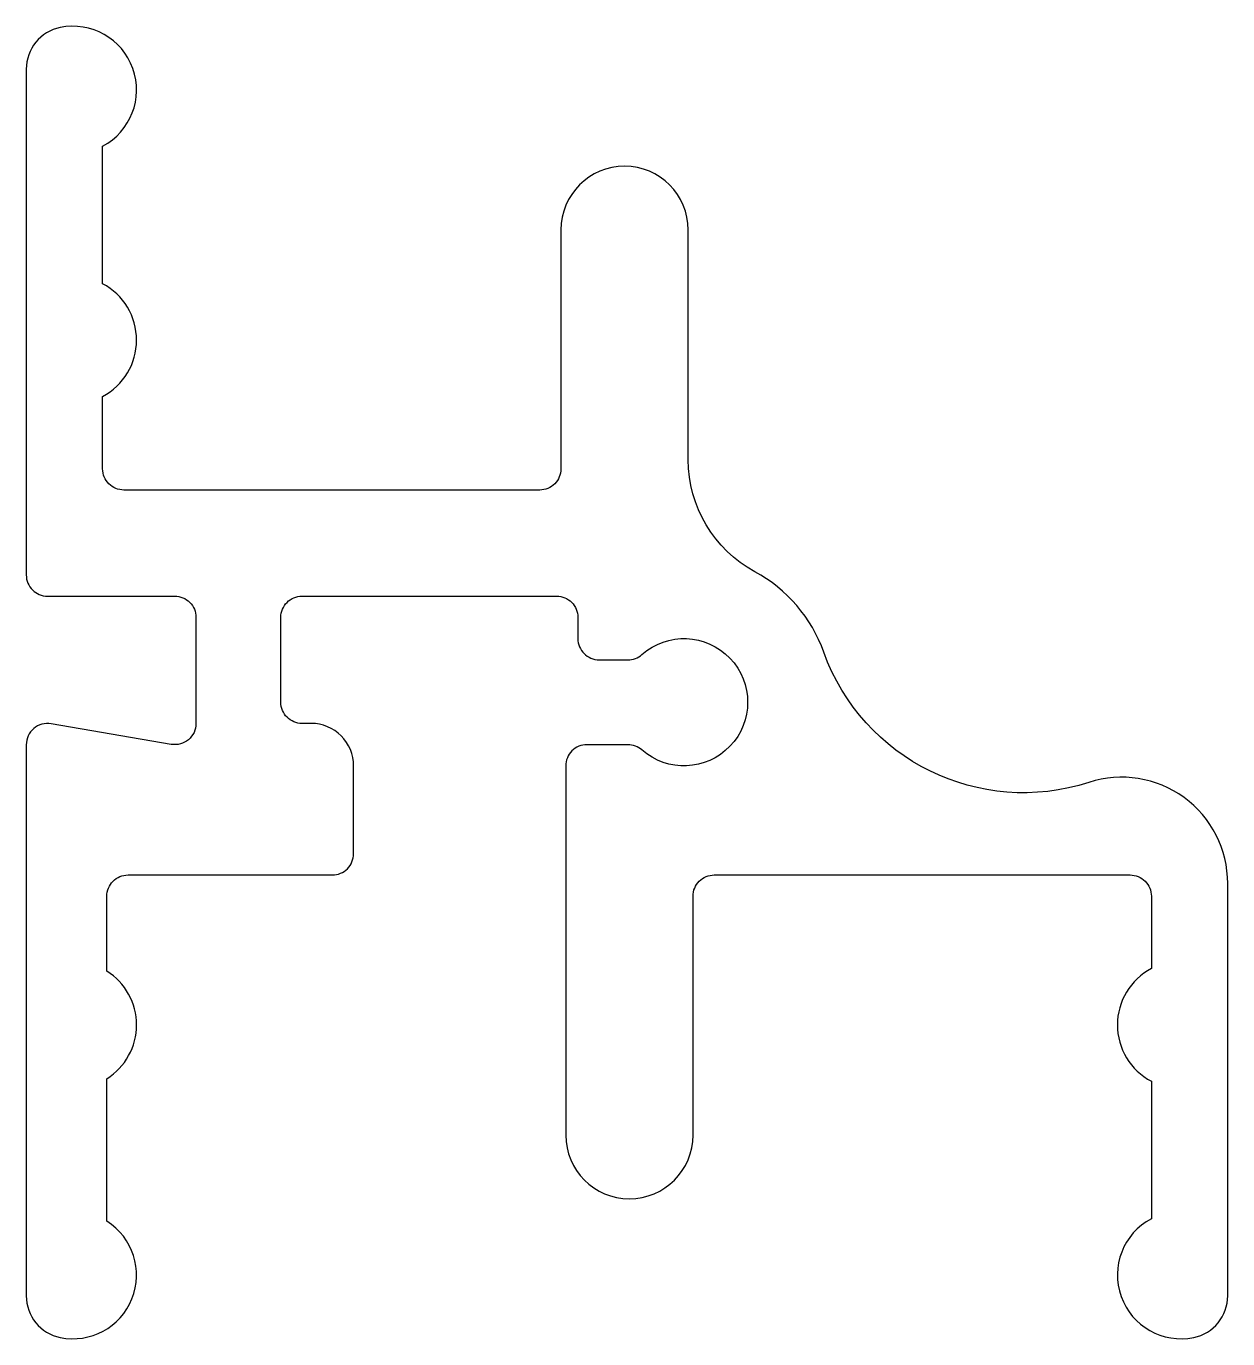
# Model space of a CAD drawing. Extents: x 402.3 to 430.6, y 238.3 to 269.2.
import ezdxf

# ---------------------------------------------------------------- set-up
doc = ezdxf.new("R2010")
doc.units = 0
doc.layers.add('YPROFIL', color=3, linetype='CONTINUOUS')

msp = doc.modelspace()

# ---------------------------------------------------------------- linework, layer by layer
at = {"layer": 'YPROFIL'}
msp.add_lwpolyline([(430.648, 249.049, 0.509285), (427.378, 251.428, -0.405268), (421.129, 254.498, 0.184453), (419.504, 256.393, -0.275049), (417.934, 259.03), (417.934, 264.447, 1), (414.934, 264.447), (414.934, 258.817, -0.414214), (414.434, 258.317), (404.634, 258.317, -0.414214), (404.134, 258.817), (404.134, 260.524, 0.603023), (404.134, 263.178), (404.134, 266.42, 0.867135), (403.134, 269.217, 0.356394), (402.334, 268.237), (402.334, 256.317, 0.414214), (402.834, 255.817), (405.834, 255.817, -0.414214), (406.334, 255.317), (406.334, 252.817, -0.464893), (405.75, 252.324), (402.919, 252.81, 0.464893), (402.334, 252.317), (402.334, 239.327, 0.356394), (403.134, 238.347, 0.833953), (404.234, 241.086), (404.234, 244.444, 0.551677), (404.234, 246.982), (404.234, 248.747, -0.414214), (404.734, 249.247), (409.548, 249.247, 0.414214), (410.048, 249.747), (410.048, 251.817, 0.414214), (409.048, 252.817), (408.834, 252.817, -0.414214), (408.334, 253.317), (408.334, 255.317, -0.414214), (408.834, 255.817), (414.834, 255.817, -0.414214), (415.334, 255.317), (415.334, 254.817, 0.414214), (415.834, 254.317), (416.511, 254.317, 0.182676), (416.842, 254.442, -2.21525), (416.842, 252.192, 0.182676), (416.511, 252.317), (415.548, 252.317, 0.414214), (415.048, 251.817), (415.048, 248.747), (415.048, 243.117, 1), (418.048, 243.117), (418.048, 248.747, -0.414214), (418.548, 249.247), (428.348, 249.247, -0.414214), (428.848, 248.747), (428.848, 247.04, 0.603023), (428.848, 244.386), (428.848, 241.144, 0.867135), (429.848, 238.347, 0.356394), (430.648, 239.327)], format="xyb", close=True, dxfattribs=at)

doc.saveas('drawing.dxf')
